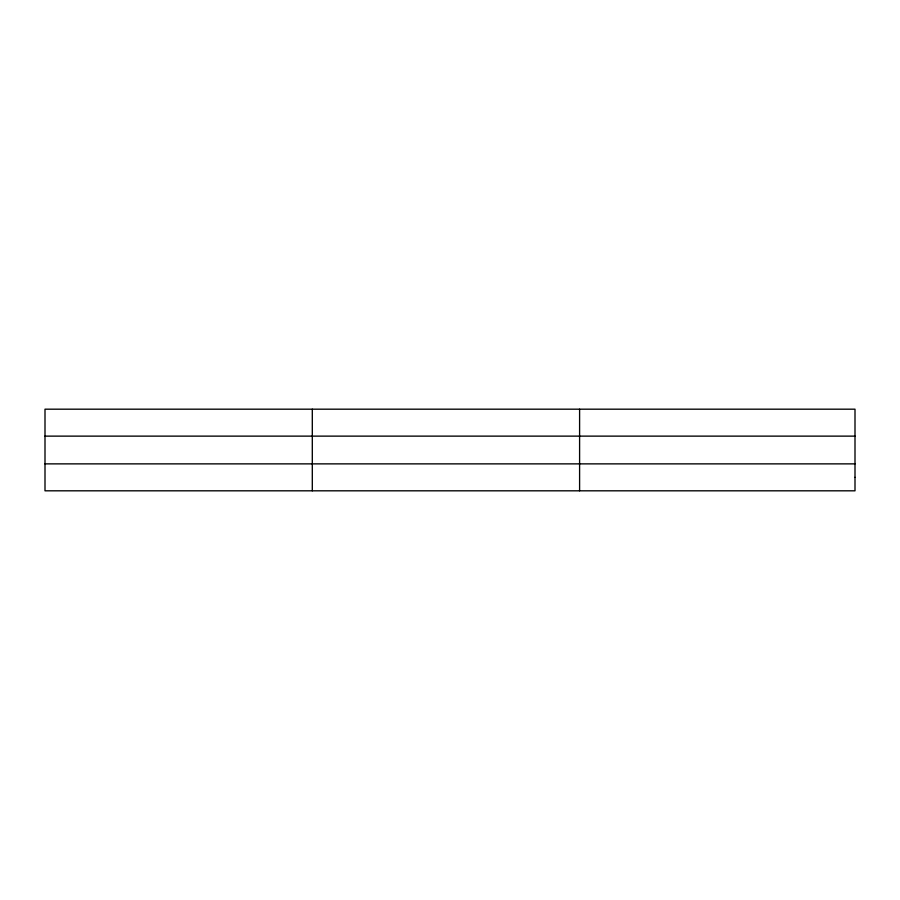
<?xml version="1.0" encoding="UTF-8"?>
<svg xmlns="http://www.w3.org/2000/svg" width="900" height="900" viewBox="0 0 900 900"><rect width="100%" height="100%" fill="white"/><g stroke="black" fill="none" stroke-linecap="round" stroke-linejoin="round"><path stroke-width="1.35" d="M312.3 490.815L312.3 409.185M579.6 490.815L579.6 409.185M45 436.129L855 436.129M45 463.871L855 463.871M855 477.349L855 490.815L45 490.815L45 409.185L855 409.185L855 477.349"/></g></svg>
